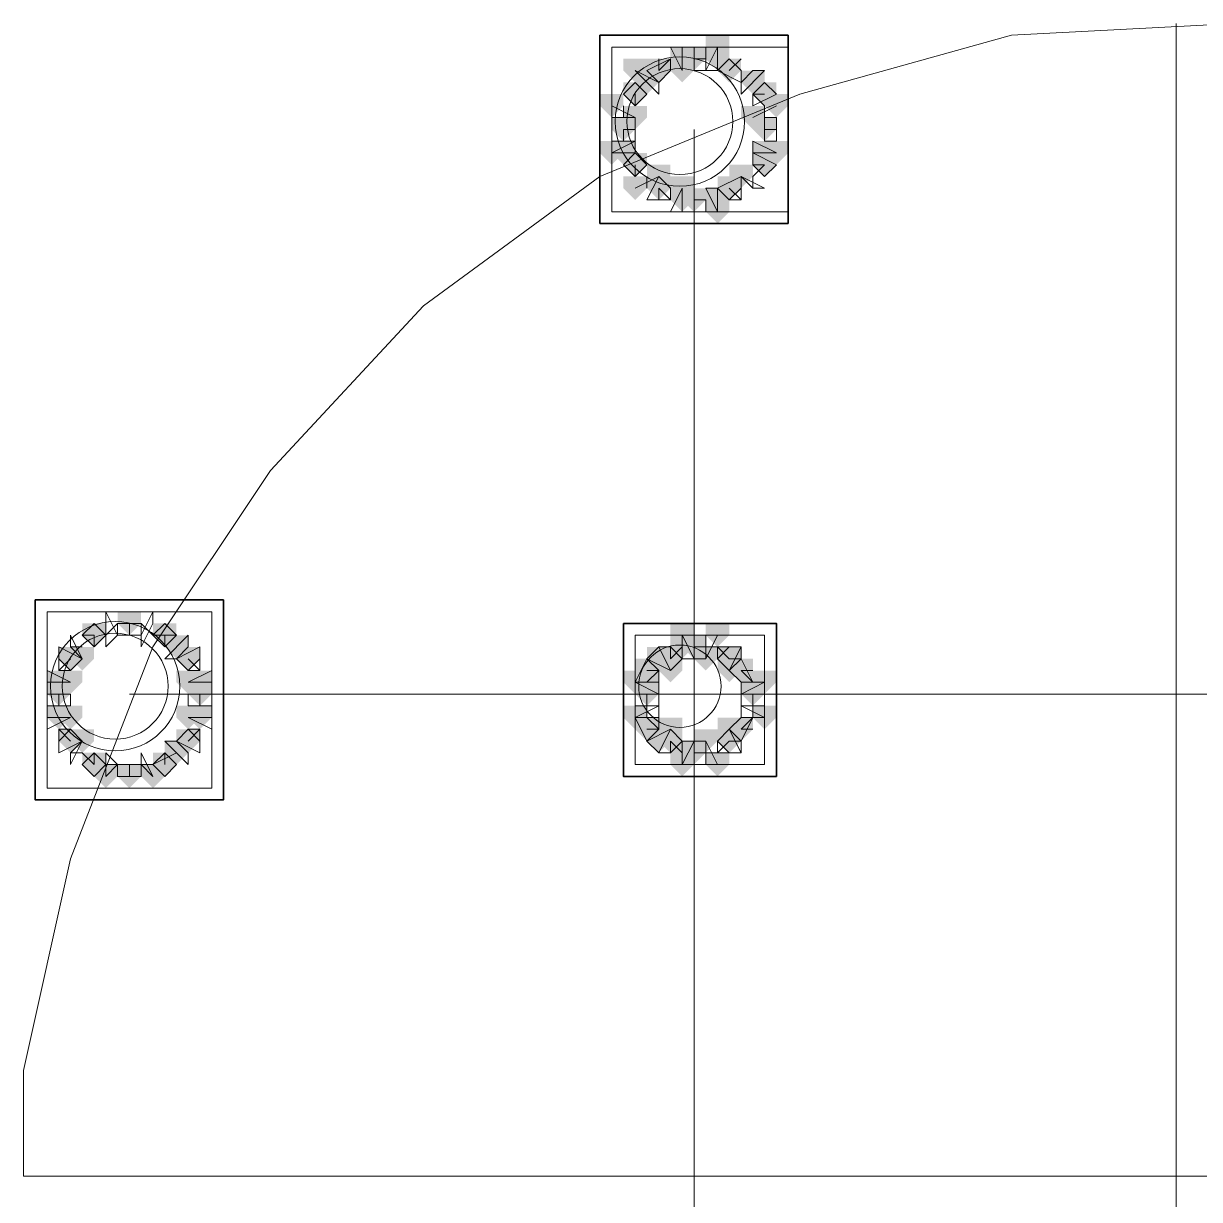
# Model space of a CAD drawing. Header units: millimetres. Extents: x 2315 to 4619, y 1334 to 1897.
# Drawn here: x 3564.03 to 3570.14, y 1554.59 to 1560.69 of the extents above; entities that cross this region are included whole.
import ezdxf

# ---------------------------------------------------------------- set-up
doc = ezdxf.new("R2010")
doc.units = ezdxf.units.MM
for name, color, linetype, true_color in [('PDF_10', 7, 'Continuous', 0x00b85c), ('PDF_AXIS', 7, 'Continuous', 0x00b85c), ('PDF_柱构件', 7, 'Continuous', 0x00b85c), ('PDF_转运站初步方案', 7, 'Continuous', 0x00b85c)]:
    doc.layers.add(name, color=color, linetype=linetype, true_color=true_color)
doc.layers.add('PDF_中心线层', color=1, linetype='Continuous')
doc.layers.add('PDF_粗实线层', color=7, linetype='Continuous')

msp = doc.modelspace()

# ---------------------------------------------------------------- hatches: boundary and pattern name
at = {"layer": 'PDF_10', "transparency": 33554559}
for points in [[(3567.5137, 1560.5703), (3567.4526, 1560.5703), (3567.4526, 1560.5093), (3567.5137, 1560.4482), (3567.5747, 1560.5093), (3567.5747, 1560.5703)], [(3567.5137, 1560.5703), (3567.4526, 1560.5703), (3567.4526, 1560.5093), (3567.5137, 1560.4482), (3567.5747, 1560.5093), (3567.5747, 1560.5703)], [(3567.5137, 1560.5703), (3567.4526, 1560.5703), (3567.4526, 1560.5093), (3567.5137, 1560.4482), (3567.5747, 1560.5093), (3567.5747, 1560.5703)], [(3567.3304, 1560.5093), (3567.2693, 1560.5093), (3567.2693, 1560.4482), (3567.3304, 1560.3871), (3567.3915, 1560.4482), (3567.3915, 1560.5093)], [(3567.3304, 1560.5093), (3567.2693, 1560.5093), (3567.2693, 1560.4482), (3567.3304, 1560.3871), (3567.3915, 1560.4482), (3567.3915, 1560.5093)], [(3567.6969, 1560.5093), (3567.6358, 1560.5093), (3567.6358, 1560.4482), (3567.6969, 1560.3871), (3567.758, 1560.4482), (3567.758, 1560.5093)], [(3567.6969, 1560.5093), (3567.6358, 1560.5093), (3567.6358, 1560.4482), (3567.6969, 1560.3871), (3567.758, 1560.4482), (3567.758, 1560.5093)], [(3567.2083, 1560.3871), (3567.1472, 1560.3871), (3567.1472, 1560.326), (3567.2083, 1560.2649), (3567.2693, 1560.326), (3567.2693, 1560.3871)], [(3567.2083, 1560.3871), (3567.1472, 1560.3871), (3567.1472, 1560.326), (3567.2083, 1560.2649), (3567.2693, 1560.326), (3567.2693, 1560.3871)], [(3567.2083, 1560.3871), (3567.1472, 1560.3871), (3567.1472, 1560.326), (3567.2083, 1560.2649), (3567.2693, 1560.326), (3567.2693, 1560.3871)], [(3567.8802, 1560.3871), (3567.8191, 1560.3871), (3567.8191, 1560.326), (3567.8802, 1560.2649), (3567.9412, 1560.326), (3567.9412, 1560.3871)], [(3567.8802, 1560.3871), (3567.8191, 1560.3871), (3567.8191, 1560.326), (3567.8802, 1560.2649), (3567.9412, 1560.326), (3567.9412, 1560.3871)], [(3567.1472, 1560.2039), (3567.0861, 1560.2039), (3567.0861, 1560.1428), (3567.1472, 1560.0817), (3567.2083, 1560.1428), (3567.2083, 1560.2039)], [(3567.1472, 1560.2039), (3567.0861, 1560.2039), (3567.0861, 1560.1428), (3567.1472, 1560.0817), (3567.2083, 1560.1428), (3567.2083, 1560.2039)], [(3567.8802, 1560.2039), (3567.8191, 1560.2039), (3567.8191, 1560.1428), (3567.8802, 1560.0817), (3567.9412, 1560.1428), (3567.9412, 1560.2039)], [(3567.8802, 1560.2039), (3567.8191, 1560.2039), (3567.8191, 1560.1428), (3567.8802, 1560.0817), (3567.9412, 1560.1428), (3567.9412, 1560.2039)], [(3567.2083, 1560.0206), (3567.1472, 1560.0206), (3567.1472, 1559.9595), (3567.2083, 1559.8985), (3567.2693, 1559.9595), (3567.2693, 1560.0206)], [(3567.2083, 1560.0206), (3567.1472, 1560.0206), (3567.1472, 1559.9595), (3567.2083, 1559.8985), (3567.2693, 1559.9595), (3567.2693, 1560.0206)], [(3567.2083, 1560.0206), (3567.1472, 1560.0206), (3567.1472, 1559.9595), (3567.2083, 1559.8985), (3567.2693, 1559.9595), (3567.2693, 1560.0206)], [(3567.8802, 1560.0206), (3567.8191, 1560.0206), (3567.8191, 1559.9595), (3567.8802, 1559.8985), (3567.9412, 1559.9595), (3567.9412, 1560.0206)], [(3567.8802, 1560.0206), (3567.8191, 1560.0206), (3567.8191, 1559.9595), (3567.8802, 1559.8985), (3567.9412, 1559.9595), (3567.9412, 1560.0206)], [(3567.3304, 1559.8985), (3567.2693, 1559.8985), (3567.2693, 1559.8374), (3567.3304, 1559.7763), (3567.3915, 1559.8374), (3567.3915, 1559.8985)], [(3567.3304, 1559.8985), (3567.2693, 1559.8985), (3567.2693, 1559.8374), (3567.3304, 1559.7763), (3567.3915, 1559.8374), (3567.3915, 1559.8985)], [(3567.6969, 1559.8985), (3567.6358, 1559.8985), (3567.6358, 1559.8374), (3567.6969, 1559.7763), (3567.758, 1559.8374), (3567.758, 1559.8985)], [(3567.6969, 1559.8985), (3567.6358, 1559.8985), (3567.6358, 1559.8374), (3567.6969, 1559.7763), (3567.758, 1559.8374), (3567.758, 1559.8985)], [(3567.5137, 1559.8374), (3567.4526, 1559.8374), (3567.4526, 1559.7763), (3567.5137, 1559.7152), (3567.5747, 1559.7763), (3567.5747, 1559.8374)], [(3567.5137, 1559.8374), (3567.4526, 1559.8374), (3567.4526, 1559.7763), (3567.5137, 1559.7152), (3567.5747, 1559.7763), (3567.5747, 1559.8374)], [(3564.5818, 1557.6385), (3564.5207, 1557.6385), (3564.5207, 1557.5774), (3564.5818, 1557.5163), (3564.6429, 1557.5774), (3564.6429, 1557.6385)], [(3564.5818, 1557.6385), (3564.5207, 1557.6385), (3564.5207, 1557.5774), (3564.5818, 1557.5163), (3564.6429, 1557.5774), (3564.6429, 1557.6385)], [(3564.3985, 1557.5774), (3564.3374, 1557.5774), (3564.3374, 1557.5163), (3564.3985, 1557.4552), (3564.4596, 1557.5163), (3564.4596, 1557.5774)], [(3564.3985, 1557.5774), (3564.3374, 1557.5774), (3564.3374, 1557.5163), (3564.3985, 1557.4552), (3564.4596, 1557.5163), (3564.4596, 1557.5774)], [(3564.765, 1557.5774), (3564.7039, 1557.5774), (3564.7039, 1557.5163), (3564.765, 1557.4552), (3564.8261, 1557.5163), (3564.8261, 1557.5774)], [(3564.765, 1557.5774), (3564.7039, 1557.5774), (3564.7039, 1557.5163), (3564.765, 1557.4552), (3564.8261, 1557.5163), (3564.8261, 1557.5774)], [(3567.5137, 1557.5163), (3567.4526, 1557.5163), (3567.4526, 1557.4552), (3567.5137, 1557.3941), (3567.5747, 1557.4552), (3567.5747, 1557.5163)], [(3567.5137, 1557.5163), (3567.4526, 1557.5163), (3567.4526, 1557.4552), (3567.5137, 1557.3941), (3567.5747, 1557.4552), (3567.5747, 1557.5163)], [(3567.5137, 1557.5163), (3567.4526, 1557.5163), (3567.4526, 1557.4552), (3567.5137, 1557.3941), (3567.5747, 1557.4552), (3567.5747, 1557.5163)], [(3564.2764, 1557.4552), (3564.2153, 1557.4552), (3564.2153, 1557.3941), (3564.2764, 1557.333), (3564.3374, 1557.3941), (3564.3374, 1557.4552)], [(3564.2764, 1557.4552), (3564.2153, 1557.4552), (3564.2153, 1557.3941), (3564.2764, 1557.333), (3564.3374, 1557.3941), (3564.3374, 1557.4552)], [(3564.8872, 1557.4552), (3564.8261, 1557.4552), (3564.8261, 1557.3941), (3564.8872, 1557.333), (3564.9483, 1557.3941), (3564.9483, 1557.4552)], [(3564.8872, 1557.4552), (3564.8261, 1557.4552), (3564.8261, 1557.3941), (3564.8872, 1557.333), (3564.9483, 1557.3941), (3564.9483, 1557.4552)], [(3567.3915, 1557.4552), (3567.3304, 1557.4552), (3567.3304, 1557.3941), (3567.3915, 1557.333), (3567.4526, 1557.3941), (3567.4526, 1557.4552)], [(3567.3915, 1557.4552), (3567.3304, 1557.4552), (3567.3304, 1557.3941), (3567.3915, 1557.333), (3567.4526, 1557.3941), (3567.4526, 1557.4552)], [(3567.6969, 1557.4552), (3567.6358, 1557.4552), (3567.6358, 1557.3941), (3567.6969, 1557.333), (3567.758, 1557.3941), (3567.758, 1557.4552)], [(3567.6969, 1557.4552), (3567.6358, 1557.4552), (3567.6358, 1557.3941), (3567.6969, 1557.333), (3567.758, 1557.3941), (3567.758, 1557.4552)], [(3567.2693, 1557.3941), (3567.2083, 1557.3941), (3567.2083, 1557.333), (3567.2693, 1557.272), (3567.3304, 1557.333), (3567.3304, 1557.3941)], [(3567.2693, 1557.3941), (3567.2083, 1557.3941), (3567.2083, 1557.333), (3567.2693, 1557.272), (3567.3304, 1557.333), (3567.3304, 1557.3941)], [(3567.758, 1557.3941), (3567.6969, 1557.3941), (3567.6969, 1557.333), (3567.758, 1557.272), (3567.8191, 1557.333), (3567.8191, 1557.3941)], [(3567.758, 1557.3941), (3567.6969, 1557.3941), (3567.6969, 1557.333), (3567.758, 1557.272), (3567.8191, 1557.333), (3567.8191, 1557.3941)], [(3564.2153, 1557.272), (3564.1542, 1557.272), (3564.1542, 1557.2109), (3564.2153, 1557.1498), (3564.2764, 1557.2109), (3564.2764, 1557.272)], [(3564.2153, 1557.272), (3564.1542, 1557.272), (3564.1542, 1557.2109), (3564.2153, 1557.1498), (3564.2764, 1557.2109), (3564.2764, 1557.272)], [(3564.9483, 1557.272), (3564.8872, 1557.272), (3564.8872, 1557.2109), (3564.9483, 1557.1498), (3565.0093, 1557.2109), (3565.0093, 1557.272)], [(3564.9483, 1557.272), (3564.8872, 1557.272), (3564.8872, 1557.2109), (3564.9483, 1557.1498), (3565.0093, 1557.2109), (3565.0093, 1557.272)], [(3564.9483, 1557.272), (3564.8872, 1557.272), (3564.8872, 1557.2109), (3564.9483, 1557.1498), (3565.0093, 1557.2109), (3565.0093, 1557.272)], [(3567.2693, 1557.272), (3567.2083, 1557.272), (3567.2083, 1557.2109), (3567.2693, 1557.1498), (3567.3304, 1557.2109), (3567.3304, 1557.272)], [(3567.2693, 1557.272), (3567.2083, 1557.272), (3567.2083, 1557.2109), (3567.2693, 1557.1498), (3567.3304, 1557.2109), (3567.3304, 1557.272)], [(3567.8191, 1557.272), (3567.758, 1557.272), (3567.758, 1557.2109), (3567.8191, 1557.1498), (3567.8802, 1557.2109), (3567.8802, 1557.272)], [(3567.8191, 1557.272), (3567.758, 1557.272), (3567.758, 1557.2109), (3567.8191, 1557.1498), (3567.8802, 1557.2109), (3567.8802, 1557.272)], [(3567.2693, 1557.0887), (3567.2083, 1557.0887), (3567.2083, 1557.0276), (3567.2693, 1556.9666), (3567.3304, 1557.0276), (3567.3304, 1557.0887)], [(3567.2693, 1557.0887), (3567.2083, 1557.0887), (3567.2083, 1557.0276), (3567.2693, 1556.9666), (3567.3304, 1557.0276), (3567.3304, 1557.0887)], [(3567.758, 1557.0887), (3567.6969, 1557.0887), (3567.6969, 1557.0276), (3567.758, 1556.9666), (3567.8191, 1557.0276), (3567.8191, 1557.0887)], [(3567.758, 1557.0887), (3567.6969, 1557.0887), (3567.6969, 1557.0276), (3567.758, 1556.9666), (3567.8191, 1557.0276), (3567.8191, 1557.0887)], [(3564.2764, 1557.0276), (3564.2153, 1557.0276), (3564.2153, 1556.9666), (3564.2764, 1556.9055), (3564.3374, 1556.9666), (3564.3374, 1557.0276)], [(3564.2764, 1557.0276), (3564.2153, 1557.0276), (3564.2153, 1556.9666), (3564.2764, 1556.9055), (3564.3374, 1556.9666), (3564.3374, 1557.0276)], [(3564.8872, 1557.0276), (3564.8261, 1557.0276), (3564.8261, 1556.9666), (3564.8872, 1556.9055), (3564.9483, 1556.9666), (3564.9483, 1557.0276)], [(3564.8872, 1557.0276), (3564.8261, 1557.0276), (3564.8261, 1556.9666), (3564.8872, 1556.9055), (3564.9483, 1556.9666), (3564.9483, 1557.0276)], [(3567.3915, 1557.0276), (3567.3304, 1557.0276), (3567.3304, 1556.9666), (3567.3915, 1556.9055), (3567.4526, 1556.9666), (3567.4526, 1557.0276)], [(3567.3915, 1557.0276), (3567.3304, 1557.0276), (3567.3304, 1556.9666), (3567.3915, 1556.9055), (3567.4526, 1556.9666), (3567.4526, 1557.0276)], [(3567.6969, 1557.0276), (3567.6358, 1557.0276), (3567.6358, 1556.9666), (3567.6969, 1556.9055), (3567.758, 1556.9666), (3567.758, 1557.0276)], [(3567.6969, 1557.0276), (3567.6358, 1557.0276), (3567.6358, 1556.9666), (3567.6969, 1556.9055), (3567.758, 1556.9666), (3567.758, 1557.0276)], [(3567.5137, 1556.9666), (3567.4526, 1556.9666), (3567.4526, 1556.9055), (3567.5137, 1556.8444), (3567.5747, 1556.9055), (3567.5747, 1556.9666)], [(3567.5137, 1556.9666), (3567.4526, 1556.9666), (3567.4526, 1556.9055), (3567.5137, 1556.8444), (3567.5747, 1556.9055), (3567.5747, 1556.9666)], [(3567.5137, 1556.9666), (3567.4526, 1556.9666), (3567.4526, 1556.9055), (3567.5137, 1556.8444), (3567.5747, 1556.9055), (3567.5747, 1556.9666)], [(3564.3985, 1556.9055), (3564.3374, 1556.9055), (3564.3374, 1556.8444), (3564.3985, 1556.7833), (3564.4596, 1556.8444), (3564.4596, 1556.9055)], [(3564.3985, 1556.9055), (3564.3374, 1556.9055), (3564.3374, 1556.8444), (3564.3985, 1556.7833), (3564.4596, 1556.8444), (3564.4596, 1556.9055)], [(3564.765, 1556.9055), (3564.7039, 1556.9055), (3564.7039, 1556.8444), (3564.765, 1556.7833), (3564.8261, 1556.8444), (3564.8261, 1556.9055)], [(3564.765, 1556.9055), (3564.7039, 1556.9055), (3564.7039, 1556.8444), (3564.765, 1556.7833), (3564.8261, 1556.8444), (3564.8261, 1556.9055)], [(3564.5818, 1556.8444), (3564.5207, 1556.8444), (3564.5207, 1556.7833), (3564.5818, 1556.7222), (3564.6429, 1556.7833), (3564.6429, 1556.8444)], [(3564.5818, 1556.8444), (3564.5207, 1556.8444), (3564.5207, 1556.7833), (3564.5818, 1556.7222), (3564.6429, 1556.7833), (3564.6429, 1556.8444)]]:
    msp.add_hatch(color=256, dxfattribs=at).paths.add_polyline_path(points)
at = {"layer": 'PDF_柱构件', "transparency": 33554559}
for points in [[(3567.6358, 1560.6314), (3567.5747, 1560.6314), (3567.5747, 1560.5703), (3567.6358, 1560.5093), (3567.6969, 1560.5703), (3567.6969, 1560.6314)], [(3567.4526, 1560.5703), (3567.3915, 1560.5703), (3567.3915, 1560.5093), (3567.4526, 1560.4482), (3567.5137, 1560.5093), (3567.5137, 1560.5703)], [(3567.6358, 1560.5703), (3567.5747, 1560.5703), (3567.5747, 1560.5093), (3567.6358, 1560.4482), (3567.6969, 1560.5093), (3567.6969, 1560.5703)], [(3567.2083, 1560.5093), (3567.1472, 1560.5093), (3567.1472, 1560.4482), (3567.2083, 1560.3871), (3567.2693, 1560.4482), (3567.2693, 1560.5093)], [(3567.4526, 1560.5093), (3567.3915, 1560.5093), (3567.3915, 1560.4482), (3567.4526, 1560.3871), (3567.5137, 1560.4482), (3567.5137, 1560.5093)], [(3567.2693, 1560.4482), (3567.2083, 1560.4482), (3567.2083, 1560.3871), (3567.2693, 1560.326), (3567.3304, 1560.3871), (3567.3304, 1560.4482)], [(3567.8191, 1560.4482), (3567.758, 1560.4482), (3567.758, 1560.3871), (3567.8191, 1560.326), (3567.8802, 1560.3871), (3567.8802, 1560.4482)], [(3567.0861, 1560.326), (3567.025, 1560.326), (3567.025, 1560.2649), (3567.0861, 1560.2039), (3567.1472, 1560.2649), (3567.1472, 1560.326)], [(3567.9412, 1560.326), (3567.8802, 1560.326), (3567.8802, 1560.2649), (3567.9412, 1560.2039), (3568.0023, 1560.2649), (3568.0023, 1560.326)], [(3567.2083, 1560.2649), (3567.1472, 1560.2649), (3567.1472, 1560.2039), (3567.2083, 1560.1428), (3567.2693, 1560.2039), (3567.2693, 1560.2649)], [(3567.8191, 1560.2649), (3567.758, 1560.2649), (3567.758, 1560.2039), (3567.8191, 1560.1428), (3567.8802, 1560.2039), (3567.8802, 1560.2649)], [(3567.0861, 1560.0817), (3567.025, 1560.0817), (3567.025, 1560.0206), (3567.0861, 1559.9595), (3567.1472, 1560.0206), (3567.1472, 1560.0817)], [(3567.1472, 1560.0817), (3567.0861, 1560.0817), (3567.0861, 1560.0206), (3567.1472, 1559.9595), (3567.2083, 1560.0206), (3567.2083, 1560.0817)], [(3567.8802, 1560.0817), (3567.8191, 1560.0817), (3567.8191, 1560.0206), (3567.8802, 1559.9595), (3567.9412, 1560.0206), (3567.9412, 1560.0817)], [(3567.9412, 1560.0817), (3567.8802, 1560.0817), (3567.8802, 1560.0206), (3567.9412, 1559.9595), (3568.0023, 1560.0206), (3568.0023, 1560.0817)], [(3567.3304, 1559.9595), (3567.2693, 1559.9595), (3567.2693, 1559.8985), (3567.3304, 1559.8374), (3567.3915, 1559.8985), (3567.3915, 1559.9595)], [(3567.758, 1559.9595), (3567.6969, 1559.9595), (3567.6969, 1559.8985), (3567.758, 1559.8374), (3567.8191, 1559.8985), (3567.8191, 1559.9595)], [(3567.2083, 1559.8985), (3567.1472, 1559.8985), (3567.1472, 1559.8374), (3567.2083, 1559.7763), (3567.2693, 1559.8374), (3567.2693, 1559.8985)], [(3567.4526, 1559.8985), (3567.3915, 1559.8985), (3567.3915, 1559.8374), (3567.4526, 1559.7763), (3567.5137, 1559.8374), (3567.5137, 1559.8985)], [(3567.4526, 1559.8374), (3567.3915, 1559.8374), (3567.3915, 1559.7763), (3567.4526, 1559.7152), (3567.5137, 1559.7763), (3567.5137, 1559.8374)], [(3567.6358, 1559.8374), (3567.5747, 1559.8374), (3567.5747, 1559.7763), (3567.6358, 1559.7152), (3567.6969, 1559.7763), (3567.6969, 1559.8374)], [(3567.6358, 1559.7763), (3567.5747, 1559.7763), (3567.5747, 1559.7152), (3567.6358, 1559.6541), (3567.6969, 1559.7152), (3567.6969, 1559.7763)], [(3567.4526, 1557.5774), (3567.3915, 1557.5774), (3567.3915, 1557.5163), (3567.4526, 1557.4552), (3567.5137, 1557.5163), (3567.5137, 1557.5774)], [(3567.6358, 1557.5774), (3567.5747, 1557.5774), (3567.5747, 1557.5163), (3567.6358, 1557.4552), (3567.6969, 1557.5163), (3567.6969, 1557.5774)], [(3564.8261, 1557.5163), (3564.765, 1557.5163), (3564.765, 1557.4552), (3564.8261, 1557.3941), (3564.8872, 1557.4552), (3564.8872, 1557.5163)], [(3567.4526, 1557.5163), (3567.3915, 1557.5163), (3567.3915, 1557.4552), (3567.4526, 1557.3941), (3567.5137, 1557.4552), (3567.5137, 1557.5163)], [(3564.3374, 1557.4552), (3564.2764, 1557.4552), (3564.2764, 1557.3941), (3564.3374, 1557.333), (3564.3985, 1557.3941), (3564.3985, 1557.4552)], [(3567.3304, 1557.4552), (3567.2693, 1557.4552), (3567.2693, 1557.3941), (3567.3304, 1557.333), (3567.3915, 1557.3941), (3567.3915, 1557.4552)], [(3567.5747, 1557.4552), (3567.5137, 1557.4552), (3567.5137, 1557.3941), (3567.5747, 1557.333), (3567.6358, 1557.3941), (3567.6358, 1557.4552)], [(3567.3915, 1557.3941), (3567.3304, 1557.3941), (3567.3304, 1557.333), (3567.3915, 1557.272), (3567.4526, 1557.333), (3567.4526, 1557.3941)], [(3567.6969, 1557.3941), (3567.6358, 1557.3941), (3567.6358, 1557.333), (3567.6969, 1557.272), (3567.758, 1557.333), (3567.758, 1557.3941)], [(3564.2153, 1557.333), (3564.1542, 1557.333), (3564.1542, 1557.272), (3564.2153, 1557.2109), (3564.2764, 1557.272), (3564.2764, 1557.333)], [(3564.2764, 1557.333), (3564.2153, 1557.333), (3564.2153, 1557.272), (3564.2764, 1557.2109), (3564.3374, 1557.272), (3564.3374, 1557.333)], [(3564.8872, 1557.333), (3564.8261, 1557.333), (3564.8261, 1557.272), (3564.8872, 1557.2109), (3564.9483, 1557.272), (3564.9483, 1557.333)], [(3564.9483, 1557.333), (3564.8872, 1557.333), (3564.8872, 1557.272), (3564.9483, 1557.2109), (3565.0093, 1557.272), (3565.0093, 1557.333)], [(3567.2083, 1557.333), (3567.1472, 1557.333), (3567.1472, 1557.272), (3567.2083, 1557.2109), (3567.2693, 1557.272), (3567.2693, 1557.333)], [(3567.2693, 1557.333), (3567.2083, 1557.333), (3567.2083, 1557.272), (3567.2693, 1557.2109), (3567.3304, 1557.272), (3567.3304, 1557.333)], [(3567.8191, 1557.333), (3567.758, 1557.333), (3567.758, 1557.272), (3567.8191, 1557.2109), (3567.8802, 1557.272), (3567.8802, 1557.333)], [(3567.8802, 1557.333), (3567.8191, 1557.333), (3567.8191, 1557.272), (3567.8802, 1557.2109), (3567.9412, 1557.272), (3567.9412, 1557.333)], [(3564.2153, 1557.1498), (3564.1542, 1557.1498), (3564.1542, 1557.0887), (3564.2153, 1557.0276), (3564.2764, 1557.0887), (3564.2764, 1557.1498)], [(3564.2764, 1557.1498), (3564.2153, 1557.1498), (3564.2153, 1557.0887), (3564.2764, 1557.0276), (3564.3374, 1557.0887), (3564.3374, 1557.1498)], [(3564.8872, 1557.1498), (3564.8261, 1557.1498), (3564.8261, 1557.0887), (3564.8872, 1557.0276), (3564.9483, 1557.0887), (3564.9483, 1557.1498)], [(3564.9483, 1557.1498), (3564.8872, 1557.1498), (3564.8872, 1557.0887), (3564.9483, 1557.0276), (3565.0093, 1557.0887), (3565.0093, 1557.1498)], [(3567.2083, 1557.1498), (3567.1472, 1557.1498), (3567.1472, 1557.0887), (3567.2083, 1557.0276), (3567.2693, 1557.0887), (3567.2693, 1557.1498)], [(3567.8802, 1557.1498), (3567.8191, 1557.1498), (3567.8191, 1557.0887), (3567.8802, 1557.0276), (3567.9412, 1557.0887), (3567.9412, 1557.1498)], [(3567.3915, 1557.0887), (3567.3304, 1557.0887), (3567.3304, 1557.0276), (3567.3915, 1556.9666), (3567.4526, 1557.0276), (3567.4526, 1557.0887)], [(3567.6969, 1557.0887), (3567.6358, 1557.0887), (3567.6358, 1557.0276), (3567.6969, 1556.9666), (3567.758, 1557.0276), (3567.758, 1557.0887)], [(3564.3374, 1557.0276), (3564.2764, 1557.0276), (3564.2764, 1556.9666), (3564.3374, 1556.9055), (3564.3985, 1556.9666), (3564.3985, 1557.0276)], [(3567.3304, 1557.0276), (3567.2693, 1557.0276), (3567.2693, 1556.9666), (3567.3304, 1556.9055), (3567.3915, 1556.9666), (3567.3915, 1557.0276)], [(3567.5747, 1557.0276), (3567.5137, 1557.0276), (3567.5137, 1556.9666), (3567.5747, 1556.9055), (3567.6358, 1556.9666), (3567.6358, 1557.0276)], [(3564.8261, 1556.9666), (3564.765, 1556.9666), (3564.765, 1556.9055), (3564.8261, 1556.8444), (3564.8872, 1556.9055), (3564.8872, 1556.9666)], [(3567.4526, 1556.9666), (3567.3915, 1556.9666), (3567.3915, 1556.9055), (3567.4526, 1556.8444), (3567.5137, 1556.9055), (3567.5137, 1556.9666)], [(3567.4526, 1556.9055), (3567.3915, 1556.9055), (3567.3915, 1556.8444), (3567.4526, 1556.7833), (3567.5137, 1556.8444), (3567.5137, 1556.9055)], [(3567.6358, 1556.9055), (3567.5747, 1556.9055), (3567.5747, 1556.8444), (3567.6358, 1556.7833), (3567.6969, 1556.8444), (3567.6969, 1556.9055)], [(3564.4596, 1556.8444), (3564.3985, 1556.8444), (3564.3985, 1556.7833), (3564.4596, 1556.7222), (3564.5207, 1556.7833), (3564.5207, 1556.8444)], [(3564.7039, 1556.8444), (3564.6429, 1556.8444), (3564.6429, 1556.7833), (3564.7039, 1556.7222), (3564.765, 1556.7833), (3564.765, 1556.8444)]]:
    msp.add_hatch(color=256, dxfattribs=at).paths.add_polyline_path(points)
at = {"layer": 'PDF_转运站初步方案', "transparency": 33554559}
for points in [[(3567.5137, 1560.5703), (3567.4526, 1560.5703), (3567.4526, 1560.5093), (3567.5137, 1560.4482), (3567.5747, 1560.5093), (3567.5747, 1560.5703)], [(3567.5137, 1560.5703), (3567.4526, 1560.5703), (3567.4526, 1560.5093), (3567.5137, 1560.4482), (3567.5747, 1560.5093), (3567.5747, 1560.5703)], [(3567.3304, 1560.5093), (3567.2693, 1560.5093), (3567.2693, 1560.4482), (3567.3304, 1560.3871), (3567.3915, 1560.4482), (3567.3915, 1560.5093)], [(3567.3304, 1560.5093), (3567.2693, 1560.5093), (3567.2693, 1560.4482), (3567.3304, 1560.3871), (3567.3915, 1560.4482), (3567.3915, 1560.5093)], [(3567.6969, 1560.5093), (3567.6358, 1560.5093), (3567.6358, 1560.4482), (3567.6969, 1560.3871), (3567.758, 1560.4482), (3567.758, 1560.5093)], [(3567.6969, 1560.5093), (3567.6358, 1560.5093), (3567.6358, 1560.4482), (3567.6969, 1560.3871), (3567.758, 1560.4482), (3567.758, 1560.5093)], [(3567.2083, 1560.3871), (3567.1472, 1560.3871), (3567.1472, 1560.326), (3567.2083, 1560.2649), (3567.2693, 1560.326), (3567.2693, 1560.3871)], [(3567.2083, 1560.3871), (3567.1472, 1560.3871), (3567.1472, 1560.326), (3567.2083, 1560.2649), (3567.2693, 1560.326), (3567.2693, 1560.3871)], [(3567.8802, 1560.3871), (3567.8191, 1560.3871), (3567.8191, 1560.326), (3567.8802, 1560.2649), (3567.9412, 1560.326), (3567.9412, 1560.3871)], [(3567.8802, 1560.3871), (3567.8191, 1560.3871), (3567.8191, 1560.326), (3567.8802, 1560.2649), (3567.9412, 1560.326), (3567.9412, 1560.3871)], [(3567.1472, 1560.2039), (3567.0861, 1560.2039), (3567.0861, 1560.1428), (3567.1472, 1560.0817), (3567.2083, 1560.1428), (3567.2083, 1560.2039)], [(3567.1472, 1560.2039), (3567.0861, 1560.2039), (3567.0861, 1560.1428), (3567.1472, 1560.0817), (3567.2083, 1560.1428), (3567.2083, 1560.2039)], [(3567.8802, 1560.2039), (3567.8191, 1560.2039), (3567.8191, 1560.1428), (3567.8802, 1560.0817), (3567.9412, 1560.1428), (3567.9412, 1560.2039)], [(3567.8802, 1560.2039), (3567.8191, 1560.2039), (3567.8191, 1560.1428), (3567.8802, 1560.0817), (3567.9412, 1560.1428), (3567.9412, 1560.2039)], [(3567.2083, 1560.0206), (3567.1472, 1560.0206), (3567.1472, 1559.9595), (3567.2083, 1559.8985), (3567.2693, 1559.9595), (3567.2693, 1560.0206)], [(3567.2083, 1560.0206), (3567.1472, 1560.0206), (3567.1472, 1559.9595), (3567.2083, 1559.8985), (3567.2693, 1559.9595), (3567.2693, 1560.0206)], [(3567.8802, 1560.0206), (3567.8191, 1560.0206), (3567.8191, 1559.9595), (3567.8802, 1559.8985), (3567.9412, 1559.9595), (3567.9412, 1560.0206)], [(3567.8802, 1560.0206), (3567.8191, 1560.0206), (3567.8191, 1559.9595), (3567.8802, 1559.8985), (3567.9412, 1559.9595), (3567.9412, 1560.0206)], [(3567.3304, 1559.8985), (3567.2693, 1559.8985), (3567.2693, 1559.8374), (3567.3304, 1559.7763), (3567.3915, 1559.8374), (3567.3915, 1559.8985)], [(3567.3304, 1559.8985), (3567.2693, 1559.8985), (3567.2693, 1559.8374), (3567.3304, 1559.7763), (3567.3915, 1559.8374), (3567.3915, 1559.8985)], [(3567.6969, 1559.8985), (3567.6358, 1559.8985), (3567.6358, 1559.8374), (3567.6969, 1559.7763), (3567.758, 1559.8374), (3567.758, 1559.8985)], [(3567.6969, 1559.8985), (3567.6358, 1559.8985), (3567.6358, 1559.8374), (3567.6969, 1559.7763), (3567.758, 1559.8374), (3567.758, 1559.8985)], [(3567.5137, 1559.8374), (3567.4526, 1559.8374), (3567.4526, 1559.7763), (3567.5137, 1559.7152), (3567.5747, 1559.7763), (3567.5747, 1559.8374)], [(3567.5137, 1559.8374), (3567.4526, 1559.8374), (3567.4526, 1559.7763), (3567.5137, 1559.7152), (3567.5747, 1559.7763), (3567.5747, 1559.8374)], [(3564.5818, 1557.6385), (3564.5207, 1557.6385), (3564.5207, 1557.5774), (3564.5818, 1557.5163), (3564.6429, 1557.5774), (3564.6429, 1557.6385)], [(3564.5818, 1557.6385), (3564.5207, 1557.6385), (3564.5207, 1557.5774), (3564.5818, 1557.5163), (3564.6429, 1557.5774), (3564.6429, 1557.6385)], [(3564.3985, 1557.5774), (3564.3374, 1557.5774), (3564.3374, 1557.5163), (3564.3985, 1557.4552), (3564.4596, 1557.5163), (3564.4596, 1557.5774)], [(3564.3985, 1557.5774), (3564.3374, 1557.5774), (3564.3374, 1557.5163), (3564.3985, 1557.4552), (3564.4596, 1557.5163), (3564.4596, 1557.5774)], [(3564.765, 1557.5774), (3564.7039, 1557.5774), (3564.7039, 1557.5163), (3564.765, 1557.4552), (3564.8261, 1557.5163), (3564.8261, 1557.5774)], [(3564.765, 1557.5774), (3564.7039, 1557.5774), (3564.7039, 1557.5163), (3564.765, 1557.4552), (3564.8261, 1557.5163), (3564.8261, 1557.5774)], [(3567.5137, 1557.5163), (3567.4526, 1557.5163), (3567.4526, 1557.4552), (3567.5137, 1557.3941), (3567.5747, 1557.4552), (3567.5747, 1557.5163)], [(3567.5137, 1557.5163), (3567.4526, 1557.5163), (3567.4526, 1557.4552), (3567.5137, 1557.3941), (3567.5747, 1557.4552), (3567.5747, 1557.5163)], [(3564.2764, 1557.4552), (3564.2153, 1557.4552), (3564.2153, 1557.3941), (3564.2764, 1557.333), (3564.3374, 1557.3941), (3564.3374, 1557.4552)], [(3564.2764, 1557.4552), (3564.2153, 1557.4552), (3564.2153, 1557.3941), (3564.2764, 1557.333), (3564.3374, 1557.3941), (3564.3374, 1557.4552)], [(3564.8872, 1557.4552), (3564.8261, 1557.4552), (3564.8261, 1557.3941), (3564.8872, 1557.333), (3564.9483, 1557.3941), (3564.9483, 1557.4552)], [(3564.8872, 1557.4552), (3564.8261, 1557.4552), (3564.8261, 1557.3941), (3564.8872, 1557.333), (3564.9483, 1557.3941), (3564.9483, 1557.4552)], [(3567.3915, 1557.4552), (3567.3304, 1557.4552), (3567.3304, 1557.3941), (3567.3915, 1557.333), (3567.4526, 1557.3941), (3567.4526, 1557.4552)], [(3567.3915, 1557.4552), (3567.3304, 1557.4552), (3567.3304, 1557.3941), (3567.3915, 1557.333), (3567.4526, 1557.3941), (3567.4526, 1557.4552)], [(3567.6969, 1557.4552), (3567.6358, 1557.4552), (3567.6358, 1557.3941), (3567.6969, 1557.333), (3567.758, 1557.3941), (3567.758, 1557.4552)], [(3567.6969, 1557.4552), (3567.6358, 1557.4552), (3567.6358, 1557.3941), (3567.6969, 1557.333), (3567.758, 1557.3941), (3567.758, 1557.4552)], [(3567.2693, 1557.3941), (3567.2083, 1557.3941), (3567.2083, 1557.333), (3567.2693, 1557.272), (3567.3304, 1557.333), (3567.3304, 1557.3941)], [(3567.2693, 1557.3941), (3567.2083, 1557.3941), (3567.2083, 1557.333), (3567.2693, 1557.272), (3567.3304, 1557.333), (3567.3304, 1557.3941)], [(3567.758, 1557.3941), (3567.6969, 1557.3941), (3567.6969, 1557.333), (3567.758, 1557.272), (3567.8191, 1557.333), (3567.8191, 1557.3941)], [(3567.758, 1557.3941), (3567.6969, 1557.3941), (3567.6969, 1557.333), (3567.758, 1557.272), (3567.8191, 1557.333), (3567.8191, 1557.3941)], [(3564.2153, 1557.272), (3564.1542, 1557.272), (3564.1542, 1557.2109), (3564.2153, 1557.1498), (3564.2764, 1557.2109), (3564.2764, 1557.272)], [(3564.2153, 1557.272), (3564.1542, 1557.272), (3564.1542, 1557.2109), (3564.2153, 1557.1498), (3564.2764, 1557.2109), (3564.2764, 1557.272)], [(3564.9483, 1557.272), (3564.8872, 1557.272), (3564.8872, 1557.2109), (3564.9483, 1557.1498), (3565.0093, 1557.2109), (3565.0093, 1557.272)], [(3564.9483, 1557.272), (3564.8872, 1557.272), (3564.8872, 1557.2109), (3564.9483, 1557.1498), (3565.0093, 1557.2109), (3565.0093, 1557.272)], [(3567.2693, 1557.272), (3567.2083, 1557.272), (3567.2083, 1557.2109), (3567.2693, 1557.1498), (3567.3304, 1557.2109), (3567.3304, 1557.272)], [(3567.2693, 1557.272), (3567.2083, 1557.272), (3567.2083, 1557.2109), (3567.2693, 1557.1498), (3567.3304, 1557.2109), (3567.3304, 1557.272)], [(3567.8191, 1557.272), (3567.758, 1557.272), (3567.758, 1557.2109), (3567.8191, 1557.1498), (3567.8802, 1557.2109), (3567.8802, 1557.272)], [(3567.8191, 1557.272), (3567.758, 1557.272), (3567.758, 1557.2109), (3567.8191, 1557.1498), (3567.8802, 1557.2109), (3567.8802, 1557.272)], [(3567.2693, 1557.0887), (3567.2083, 1557.0887), (3567.2083, 1557.0276), (3567.2693, 1556.9666), (3567.3304, 1557.0276), (3567.3304, 1557.0887)], [(3567.2693, 1557.0887), (3567.2083, 1557.0887), (3567.2083, 1557.0276), (3567.2693, 1556.9666), (3567.3304, 1557.0276), (3567.3304, 1557.0887)], [(3567.758, 1557.0887), (3567.6969, 1557.0887), (3567.6969, 1557.0276), (3567.758, 1556.9666), (3567.8191, 1557.0276), (3567.8191, 1557.0887)], [(3567.758, 1557.0887), (3567.6969, 1557.0887), (3567.6969, 1557.0276), (3567.758, 1556.9666), (3567.8191, 1557.0276), (3567.8191, 1557.0887)], [(3564.2764, 1557.0276), (3564.2153, 1557.0276), (3564.2153, 1556.9666), (3564.2764, 1556.9055), (3564.3374, 1556.9666), (3564.3374, 1557.0276)], [(3564.2764, 1557.0276), (3564.2153, 1557.0276), (3564.2153, 1556.9666), (3564.2764, 1556.9055), (3564.3374, 1556.9666), (3564.3374, 1557.0276)], [(3564.8872, 1557.0276), (3564.8261, 1557.0276), (3564.8261, 1556.9666), (3564.8872, 1556.9055), (3564.9483, 1556.9666), (3564.9483, 1557.0276)], [(3564.8872, 1557.0276), (3564.8261, 1557.0276), (3564.8261, 1556.9666), (3564.8872, 1556.9055), (3564.9483, 1556.9666), (3564.9483, 1557.0276)], [(3567.3915, 1557.0276), (3567.3304, 1557.0276), (3567.3304, 1556.9666), (3567.3915, 1556.9055), (3567.4526, 1556.9666), (3567.4526, 1557.0276)], [(3567.3915, 1557.0276), (3567.3304, 1557.0276), (3567.3304, 1556.9666), (3567.3915, 1556.9055), (3567.4526, 1556.9666), (3567.4526, 1557.0276)], [(3567.6969, 1557.0276), (3567.6358, 1557.0276), (3567.6358, 1556.9666), (3567.6969, 1556.9055), (3567.758, 1556.9666), (3567.758, 1557.0276)], [(3567.6969, 1557.0276), (3567.6358, 1557.0276), (3567.6358, 1556.9666), (3567.6969, 1556.9055), (3567.758, 1556.9666), (3567.758, 1557.0276)], [(3567.5137, 1556.9666), (3567.4526, 1556.9666), (3567.4526, 1556.9055), (3567.5137, 1556.8444), (3567.5747, 1556.9055), (3567.5747, 1556.9666)], [(3567.5137, 1556.9666), (3567.4526, 1556.9666), (3567.4526, 1556.9055), (3567.5137, 1556.8444), (3567.5747, 1556.9055), (3567.5747, 1556.9666)], [(3564.3985, 1556.9055), (3564.3374, 1556.9055), (3564.3374, 1556.8444), (3564.3985, 1556.7833), (3564.4596, 1556.8444), (3564.4596, 1556.9055)], [(3564.3985, 1556.9055), (3564.3374, 1556.9055), (3564.3374, 1556.8444), (3564.3985, 1556.7833), (3564.4596, 1556.8444), (3564.4596, 1556.9055)], [(3564.765, 1556.9055), (3564.7039, 1556.9055), (3564.7039, 1556.8444), (3564.765, 1556.7833), (3564.8261, 1556.8444), (3564.8261, 1556.9055)], [(3564.765, 1556.9055), (3564.7039, 1556.9055), (3564.7039, 1556.8444), (3564.765, 1556.7833), (3564.8261, 1556.8444), (3564.8261, 1556.9055)], [(3564.5818, 1556.8444), (3564.5207, 1556.8444), (3564.5207, 1556.7833), (3564.5818, 1556.7222), (3564.6429, 1556.7833), (3564.6429, 1556.8444)], [(3564.5818, 1556.8444), (3564.5207, 1556.8444), (3564.5207, 1556.7833), (3564.5818, 1556.7222), (3564.6429, 1556.7833), (3564.6429, 1556.8444)]]:
    msp.add_hatch(color=256, dxfattribs=at).paths.add_polyline_path(points)

# ---------------------------------------------------------------- linework, layer by layer
at = {"layer": 'PDF_10', "lineweight": 18}
for points in [[(3567.3915, 1560.5093), (3567.3304, 1560.4482), (3567.3304, 1560.5093)], [(3567.5747, 1560.5093), (3567.5137, 1560.5093)], [(3567.758, 1560.4482), (3567.6969, 1560.5093)], [(3567.6969, 1560.4482), (3567.758, 1560.5093)], [(3567.2083, 1560.326), (3567.2083, 1560.2649)], [(3567.8802, 1560.2649), (3567.8191, 1560.326), (3567.8802, 1560.326)], [(3567.2083, 1560.1428), (3567.1472, 1560.1428), (3567.1472, 1560.0817)], [(3567.8802, 1560.0817), (3567.8802, 1560.1428), (3567.9412, 1560.1428)], [(3567.2083, 1559.9595), (3567.2083, 1559.8985)], [(3567.8191, 1559.8985), (3567.8802, 1559.9595), (3567.8191, 1559.9595)], [(3567.3304, 1559.7763), (3567.3304, 1559.8374), (3567.3915, 1559.7763)], [(3567.6969, 1559.7763), (3567.758, 1559.8374)], [(3567.6969, 1559.8374), (3567.758, 1559.7763)], [(3567.5137, 1559.7152), (3567.5137, 1559.7763), (3567.5747, 1559.7763)], [(3564.5207, 1557.5774), (3564.6429, 1557.5774)], [(3564.5818, 1557.5163), (3564.5818, 1557.5774)], [(3564.3374, 1557.5163), (3564.3985, 1557.5163), (3564.3985, 1557.4552)], [(3564.7039, 1557.5163), (3564.8261, 1557.5163)], [(3564.765, 1557.4552), (3564.765, 1557.5163)], [(3567.3915, 1557.4552), (3567.3915, 1557.3941), (3567.4526, 1557.4552)], [(3567.5137, 1557.4552), (3567.5747, 1557.4552)], [(3567.6358, 1557.4552), (3567.6969, 1557.3941)], [(3567.6358, 1557.3941), (3567.6969, 1557.4552)], [(3564.2153, 1557.333), (3564.2764, 1557.3941)], [(3564.2764, 1557.333), (3564.2153, 1557.3941)], [(3564.8872, 1557.3941), (3564.9483, 1557.333)], [(3564.8872, 1557.333), (3564.9483, 1557.3941)], [(3567.2693, 1557.272), (3567.3304, 1557.333), (3567.2693, 1557.333)], [(3567.8191, 1557.333), (3567.758, 1557.333), (3567.8191, 1557.272)], [(3564.2153, 1557.1498), (3564.2153, 1557.2109), (3564.1542, 1557.2109)], [(3564.9483, 1557.2109), (3564.9483, 1557.1498)], [(3567.2693, 1557.1498), (3567.2693, 1557.2109), (3567.2083, 1557.2109)], [(3567.758, 1557.2109), (3567.8191, 1557.2109), (3567.8191, 1557.1498)], [(3567.2693, 1557.0276), (3567.3304, 1557.0276), (3567.2693, 1557.0887)], [(3567.8191, 1557.0887), (3567.758, 1557.0276), (3567.8191, 1557.0276)], [(3564.2764, 1556.9666), (3564.2153, 1557.0276)], [(3564.2764, 1557.0276), (3564.2153, 1556.9666)], [(3564.9483, 1557.0276), (3564.8872, 1556.9666)], [(3564.8872, 1557.0276), (3564.9483, 1556.9666)], [(3567.4526, 1556.9055), (3567.3915, 1556.9666), (3567.3915, 1556.9055)], [(3567.6969, 1556.9666), (3567.6358, 1556.9055)], [(3567.6358, 1556.9666), (3567.6969, 1556.9055)], [(3564.3985, 1556.9055), (3564.3985, 1556.8444), (3564.3374, 1556.9055)], [(3564.8261, 1556.9055), (3564.7039, 1556.8444)], [(3564.765, 1556.9055), (3564.765, 1556.8444)], [(3567.5747, 1556.9055), (3567.5137, 1556.9055)], [(3564.5818, 1556.8444), (3564.5818, 1556.7833)], [(3564.6429, 1556.7833), (3564.5207, 1556.7833)]]:
    msp.add_lwpolyline(points, dxfattribs=at)
at = {"layer": 'PDF_AXIS', "lineweight": 18}
for points in [[(3568.0023, 1560.5703), (3568.0023, 1559.7152), (3567.0861, 1559.7152), (3567.0861, 1560.5703)], [(3564.1542, 1557.6385), (3564.1542, 1556.7222), (3565.0093, 1556.7222), (3565.0093, 1557.6385)], [(3567.2083, 1557.5163), (3567.2083, 1556.8444), (3567.8802, 1556.8444), (3567.8802, 1557.5163)]]:
    msp.add_lwpolyline(points, close=True, dxfattribs=at)
at = {"layer": 'PDF_中心线层', "color": 112, "lineweight": 18, "true_color": 0x00b85c}
for points in [[(3564.032, 1554.7066), (3564.032, 1555.2563), (3564.2764, 1556.3557), (3564.7039, 1557.4552), (3565.3147, 1558.3714), (3566.1088, 1559.2266), (3567.025, 1559.8985), (3568.0634, 1560.326), (3569.1629, 1560.6314), (3570.3234, 1560.6925), (3571.4229, 1560.5093), (3572.5223, 1560.1428), (3573.072, 1559.8374)], [(3567.5137, 1549.2093), (3567.5137, 1560.1428)], [(3564.5818, 1557.2109), (3575.5153, 1557.2109)], [(3576.065, 1554.7066), (3564.032, 1554.7066), (3576.065, 1554.7066)]]:
    msp.add_lwpolyline(points, dxfattribs=at)
msp.add_lwpolyline([(3570.018, 1560.6925), (3570.018, 1548.6595)], close=True, dxfattribs=at)
msp.add_arc((3570.0656, 1554.6164), 5.939, 239.20546, 0.87023, dxfattribs=at)
at = {"layer": 'PDF_柱构件', "lineweight": 18}
for points in [[(3567.4526, 1560.5703), (3567.4526, 1560.4482), (3567.3915, 1560.5703)], [(3567.5747, 1560.4482), (3567.5137, 1560.4482), (3567.5137, 1560.5703), (3567.5747, 1560.5703)], [(3567.6358, 1560.5703), (3567.6358, 1560.4482), (3567.5747, 1560.4482)], [(3567.3915, 1560.4482), (3567.3304, 1560.3871), (3567.2693, 1560.4482), (3567.3915, 1560.5093)], [(3567.758, 1560.3871), (3567.6358, 1560.4482), (3567.6969, 1560.5093), (3567.758, 1560.4482)], [(3567.2083, 1560.4482), (3567.3304, 1560.3871), (3567.3304, 1560.326)], [(3567.8802, 1560.4482), (3567.758, 1560.326), (3567.758, 1560.3871), (3567.8191, 1560.4482)], [(3567.2693, 1560.326), (3567.2083, 1560.2649), (3567.1472, 1560.326), (3567.2083, 1560.3871)], [(3567.8191, 1560.2649), (3567.8191, 1560.326), (3567.8802, 1560.3871), (3567.9412, 1560.326)], [(3567.0861, 1560.2649), (3567.2083, 1560.2039)], [(3567.9412, 1560.2649), (3567.8191, 1560.2039)], [(3567.2083, 1560.2039), (3567.2083, 1560.0817), (3567.0861, 1560.0817), (3567.0861, 1560.2039)], [(3567.8802, 1560.0817), (3567.8802, 1560.2039), (3567.9412, 1560.2039), (3567.9412, 1560.0817)], [(3567.0861, 1560.0206), (3567.2083, 1560.0817), (3567.2083, 1560.0206)], [(3567.9412, 1560.0206), (3567.8191, 1560.0206), (3567.8191, 1560.0817)], [(3567.2083, 1560.0206), (3567.2693, 1559.9595), (3567.2083, 1559.8985), (3567.1472, 1559.9595)], [(3567.8191, 1559.9595), (3567.8191, 1560.0206), (3567.9412, 1559.9595), (3567.8802, 1559.8985)], [(3567.2083, 1559.8374), (3567.3304, 1559.8985)], [(3567.3304, 1559.8985), (3567.3915, 1559.8374), (3567.3915, 1559.7763), (3567.2693, 1559.7763)], [(3567.6358, 1559.8374), (3567.758, 1559.8985), (3567.758, 1559.7763), (3567.6969, 1559.7763)], [(3567.3915, 1559.7152), (3567.4526, 1559.8374), (3567.4526, 1559.7152)], [(3567.6358, 1559.7152), (3567.5747, 1559.8374), (3567.6358, 1559.8374)], [(3567.5137, 1559.7763), (3567.5747, 1559.7763), (3567.5747, 1559.7152), (3567.5137, 1559.7152)], [(3564.4596, 1557.5774), (3564.4596, 1557.4552), (3564.5207, 1557.5163), (3564.4596, 1557.6385)], [(3564.7039, 1557.6385), (3564.6429, 1557.5163), (3564.6429, 1557.4552), (3564.7039, 1557.5774)], [(3564.3985, 1557.4552), (3564.4596, 1557.5163), (3564.3985, 1557.5774), (3564.3374, 1557.5163)], [(3564.5207, 1557.5163), (3564.6429, 1557.5163), (3564.6429, 1557.5774), (3564.5207, 1557.5774)], [(3564.7039, 1557.5163), (3564.765, 1557.4552), (3564.8261, 1557.5163), (3564.765, 1557.5774)], [(3564.8872, 1557.5163), (3564.765, 1557.3941), (3564.8261, 1557.3941), (3564.8872, 1557.4552)], [(3567.4526, 1557.5163), (3567.4526, 1557.3941), (3567.5137, 1557.3941)], [(3567.5137, 1557.3941), (3567.5747, 1557.3941), (3567.5747, 1557.5163), (3567.5137, 1557.5163)], [(3567.6358, 1557.5163), (3567.5747, 1557.3941)], [(3564.2764, 1557.333), (3564.3374, 1557.3941), (3564.2153, 1557.4552), (3564.2153, 1557.333)], [(3564.8261, 1557.3941), (3564.8872, 1557.333), (3564.9483, 1557.333), (3564.9483, 1557.4552)], [(3567.2693, 1557.3941), (3567.3915, 1557.333), (3567.3304, 1557.4552)], [(3567.3915, 1557.333), (3567.4526, 1557.3941), (3567.3915, 1557.4552), (3567.3304, 1557.4552)], [(3567.6358, 1557.3941), (3567.6969, 1557.333), (3567.758, 1557.4552), (3567.6358, 1557.4552)], [(3567.758, 1557.4552), (3567.6969, 1557.333), (3567.758, 1557.3941)], [(3567.3304, 1557.272), (3567.3304, 1557.333), (3567.2693, 1557.3941), (3567.2083, 1557.272)], [(3567.6969, 1557.333), (3567.758, 1557.272), (3567.8191, 1557.272), (3567.758, 1557.3941)], [(3564.1542, 1557.272), (3564.2764, 1557.272), (3564.1542, 1557.333)], [(3565.0093, 1557.333), (3564.8872, 1557.272), (3565.0093, 1557.272)], [(3567.2083, 1557.272), (3567.3304, 1557.2109), (3567.3304, 1557.272)], [(3567.8802, 1557.272), (3567.758, 1557.272), (3567.758, 1557.2109)], [(3564.2764, 1557.1498), (3564.2764, 1557.2109), (3564.1542, 1557.2109), (3564.1542, 1557.1498)], [(3564.8872, 1557.2109), (3564.8872, 1557.1498), (3565.0093, 1557.1498), (3565.0093, 1557.2109)], [(3567.3304, 1557.1498), (3567.3304, 1557.2109), (3567.2083, 1557.2109), (3567.2083, 1557.1498)], [(3567.758, 1557.2109), (3567.758, 1557.1498), (3567.8802, 1557.1498), (3567.8802, 1557.2109)], [(3567.2083, 1557.0887), (3567.3304, 1557.0887), (3567.3304, 1557.1498)], [(3567.8802, 1557.0887), (3567.758, 1557.1498), (3567.758, 1557.0887)], [(3564.1542, 1557.0276), (3564.2764, 1557.0887), (3564.1542, 1557.0887)], [(3565.0093, 1557.0887), (3564.8872, 1557.0887), (3565.0093, 1557.0276)], [(3567.3304, 1557.0276), (3567.3304, 1557.0887), (3567.2083, 1557.0887), (3567.2693, 1556.9666)], [(3567.758, 1557.0887), (3567.6969, 1557.0276), (3567.758, 1556.9666), (3567.8191, 1557.0887)], [(3564.3374, 1556.9666), (3564.2764, 1557.0276), (3564.2153, 1557.0276), (3564.2153, 1556.9055)], [(3564.8872, 1557.0276), (3564.8261, 1556.9666), (3564.9483, 1556.9055), (3564.9483, 1557.0276)], [(3567.3304, 1556.9055), (3567.3915, 1557.0276), (3567.2693, 1556.9666)], [(3567.4526, 1556.9666), (3567.3915, 1557.0276), (3567.3304, 1556.9055), (3567.3915, 1556.9055)], [(3567.6969, 1557.0276), (3567.6358, 1556.9666), (3567.6358, 1556.9055), (3567.758, 1556.9055)], [(3564.2764, 1556.8444), (3564.3374, 1556.9666), (3564.2764, 1556.9055)], [(3564.8872, 1556.9055), (3564.8261, 1556.9666), (3564.765, 1556.9666), (3564.8872, 1556.8444)], [(3567.4526, 1556.8444), (3567.5137, 1556.9666), (3567.4526, 1556.9666)], [(3567.5747, 1556.9666), (3567.5137, 1556.9666), (3567.5137, 1556.8444), (3567.5747, 1556.8444)], [(3567.6358, 1556.8444), (3567.5747, 1556.9666)], [(3564.4596, 1556.8444), (3564.3985, 1556.9055), (3564.3374, 1556.8444), (3564.3985, 1556.7833)], [(3564.4596, 1556.7833), (3564.5207, 1556.8444), (3564.4596, 1556.9055)], [(3564.7039, 1556.7833), (3564.6429, 1556.9055), (3564.6429, 1556.8444)], [(3564.765, 1556.9055), (3564.7039, 1556.8444), (3564.765, 1556.7833), (3564.8261, 1556.8444)], [(3564.6429, 1556.8444), (3564.5207, 1556.8444), (3564.5207, 1556.7833), (3564.6429, 1556.7833)]]:
    msp.add_lwpolyline(points, close=True, dxfattribs=at)
for points in [[(3567.1472, 1560.2649), (3567.1472, 1560.2039)], [(3567.8802, 1560.2039), (3567.8802, 1560.2649)], [(3567.2693, 1559.8985), (3567.2693, 1559.8374)], [(3567.8191, 1559.8374), (3567.758, 1559.8985), (3567.8802, 1559.8374), (3567.8191, 1559.8374), (3567.8191, 1559.8985)], [(3564.4596, 1557.5163), (3564.5207, 1557.5774)], [(3564.6429, 1557.5774), (3564.7039, 1557.5163)], [(3564.2764, 1557.4552), (3564.3374, 1557.3941), (3564.2764, 1557.5163), (3564.2764, 1557.4552), (3564.3374, 1557.4552)], [(3567.5747, 1557.4552), (3567.6358, 1557.4552)], [(3567.6969, 1557.3941), (3567.758, 1557.3941)], [(3567.2693, 1557.0887), (3567.2693, 1557.1498)], [(3567.8191, 1557.1498), (3567.8191, 1557.0887)], [(3567.758, 1556.9666), (3567.6969, 1557.0276), (3567.758, 1556.9055), (3567.758, 1556.9666), (3567.6969, 1556.9666)], [(3564.3374, 1556.9055), (3564.2764, 1556.9055)], [(3567.6358, 1556.9055), (3567.5747, 1556.9055)], [(3564.5207, 1556.8444), (3564.4596, 1556.8444)], [(3564.7039, 1556.8444), (3564.6429, 1556.8444)]]:
    msp.add_lwpolyline(points, dxfattribs=at)
at = {"layer": 'PDF_粗实线层', "color": 112, "lineweight": 35, "true_color": 0x00b85c}
for points in [[(3568.0023, 1560.6314), (3568.0023, 1559.6541), (3567.025, 1559.6541), (3567.025, 1560.6314)], [(3564.0931, 1557.6995), (3564.0931, 1556.6612), (3565.0704, 1556.6612), (3565.0704, 1557.6995)], [(3567.1472, 1557.5774), (3567.9412, 1557.5774), (3567.9412, 1556.7833), (3567.1472, 1556.7833)]]:
    msp.add_lwpolyline(points, close=True, dxfattribs=at)
at = {"layer": 'PDF_转运站初步方案', "lineweight": 18}
for centre, radius in [((3567.4402, 1560.1834), 0.3359), ((3567.4402, 1560.1834), 0.2749), ((3564.5081, 1557.2514), 0.3359), ((3564.5081, 1557.2514), 0.2749), ((3567.4402, 1557.2514), 0.2138), ((3567.4402, 1557.2514), 0.2138)]:
    msp.add_circle(centre, radius, dxfattribs=at)

doc.saveas('drawing.dxf')
